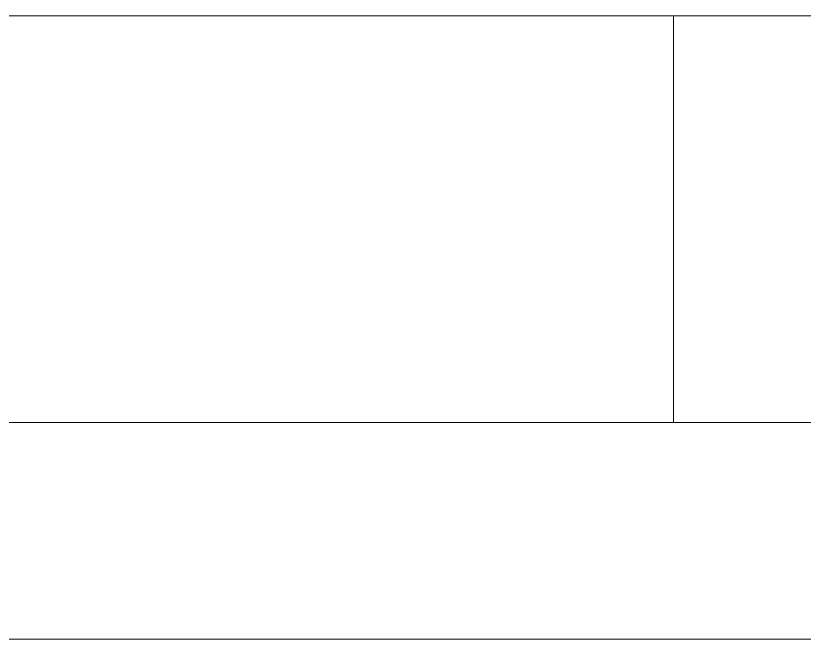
# Model space of a CAD drawing. Header units: millimetres. Extents: x 32.7 to 48.7, y 16.2 to 26.3.
# Drawn here: x 35.651 to 38.559, y 23.415 to 25.715 of the extents above; entities that cross this region are included whole.
import ezdxf

# ---------------------------------------------------------------- set-up
doc = ezdxf.new("R2010")
doc.units = ezdxf.units.MM
doc.header["$LTSCALE"] = 20
doc.layers.get('0').update_dxf_attribs({"lineweight": 5})

msp = doc.modelspace()

# ---------------------------------------------------------------- linework, layer by layer
at = {"color": 7, "lineweight": 15}
for p, q in [((32.7434, 25.7145), (48.7434, 25.7145)), ((32.7434, 25.7145), (48.7434, 25.7145)), ((38.0767, 25.7145), (38.0767, 24.2145)), ((48.7434, 24.2145), (32.7434, 24.2145)), ((48.7434, 24.2145), (32.7434, 24.2145)), ((32.7434, 23.4145), (48.7434, 23.4145))]:
    msp.add_line(p, q, dxfattribs=at)

doc.saveas('drawing.dxf')
